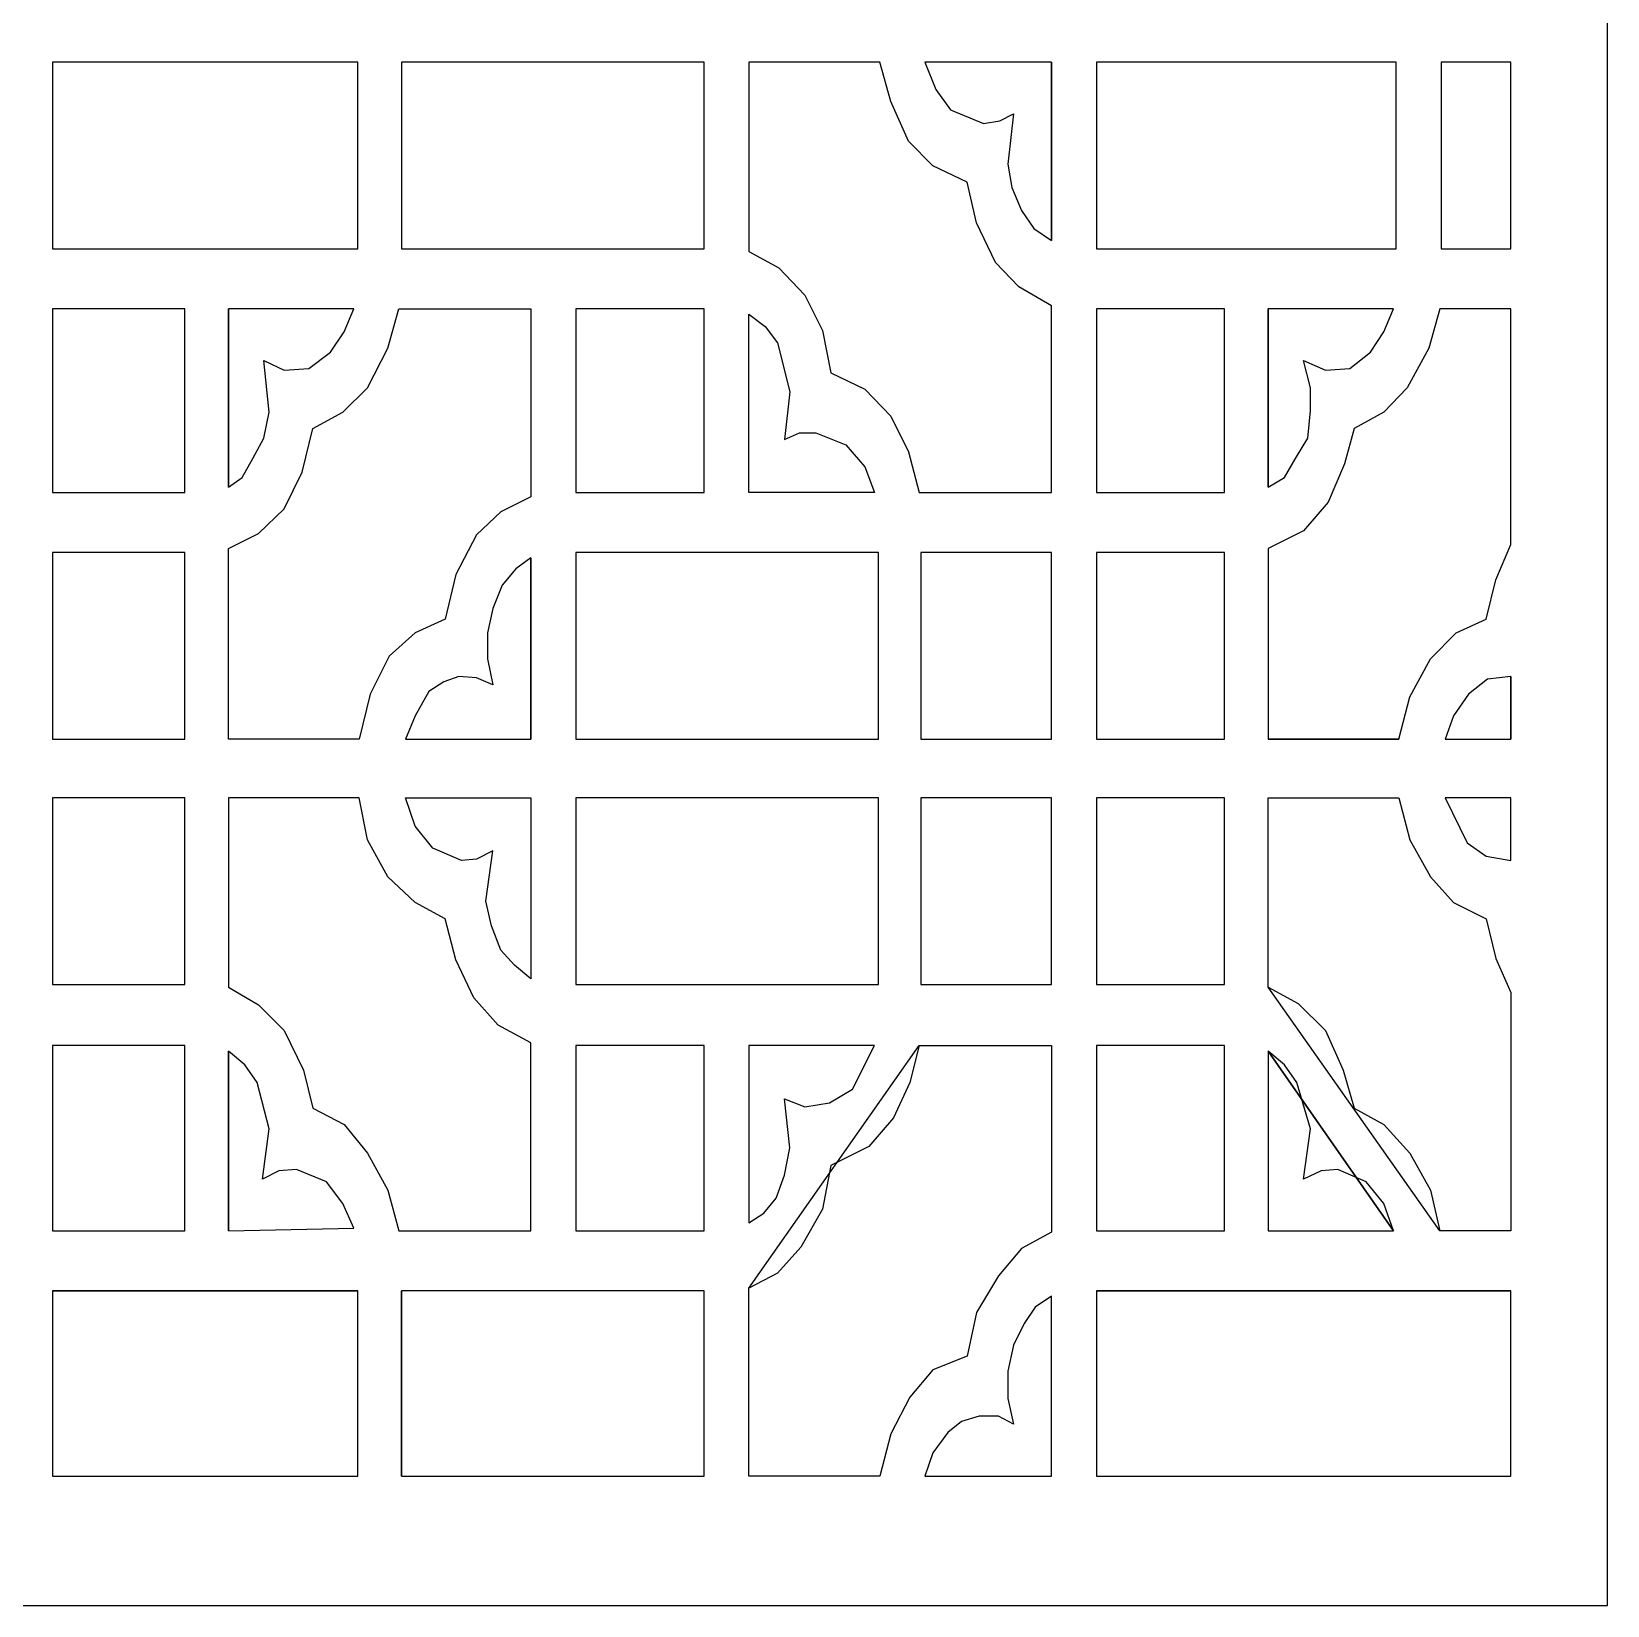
# Model space of a CAD drawing. Header units: centimetres. Extents: x 1.5 to 9.16, y 1.34 to 9.
# Drawn here: x 5.329 to 9.161, y 1.344 to 5.172 of the extents above; entities that cross this region are included whole.
import ezdxf

# ---------------------------------------------------------------- set-up
doc = ezdxf.new("R2010")
doc.units = ezdxf.units.CM
doc.header["$MEASUREMENT"] = 0
doc.layers.add('layer 1', color=7, linetype='Continuous')

msp = doc.modelspace()

# ---------------------------------------------------------------- linework, layer by layer
at = {"layer": 'layer 1', "color": 250}
for points, knots in [([(9.16051, 9.00077), (9.16051, 9.00077), (9.16051, 1.34404), (9.16051, 1.34404), (9.16051, 1.34404), (9.16051, 1.34404), (1.50046, 1.34404), (1.50046, 1.34404), (1.50046, 1.34404), (1.50046, 1.34404), (1.50046, 9.00077), (1.50046, 9.00077), (1.50046, 9.00077), (1.50046, 9.00077), (9.16051, 9.00077), (9.16051, 9.00077)], [0, 0, 0, 0, 0.2, 0.2, 0.2, 0.2, 0.4, 0.4, 0.4, 0.4, 0.6, 0.6, 0.6, 0.6, 1, 1, 1, 1]), ([(6.12234, 5.09786), (6.12234, 5.09786), (6.12234, 4.64395), (6.12234, 4.64395), (6.12234, 4.64395), (6.12234, 4.64395), (5.38019, 4.64395), (5.38019, 4.64395), (5.38019, 4.64395), (5.38019, 4.64395), (5.38019, 5.09786), (5.38019, 5.09786), (5.38019, 5.09786), (5.38019, 5.09786), (6.12234, 5.09786), (6.12234, 5.09786)], [0, 0, 0, 0, 0.2, 0.2, 0.2, 0.2, 0.4, 0.4, 0.4, 0.4, 0.6, 0.6, 0.6, 0.6, 1, 1, 1, 1]), ([(6.96388, 5.09786), (6.96388, 5.09786), (6.96388, 4.64395), (6.96388, 4.64395), (6.96388, 4.64395), (6.96388, 4.64395), (6.22836, 4.64395), (6.22836, 4.64395), (6.22836, 4.64395), (6.22836, 4.64395), (6.22836, 5.09786), (6.22836, 5.09786), (6.22836, 5.09786), (6.22836, 5.09786), (6.96388, 5.09786), (6.96388, 5.09786)], [0, 0, 0, 0, 0.2, 0.2, 0.2, 0.2, 0.4, 0.4, 0.4, 0.4, 0.6, 0.6, 0.6, 0.6, 1, 1, 1, 1]), ([(7.80875, 4.5048), (7.80875, 4.5048), (7.80875, 4.05089), (7.80875, 4.05089), (7.80875, 4.05089), (7.80875, 4.05089), (7.48736, 4.05089), (7.48736, 4.05089), (7.48736, 4.05089), (7.48736, 4.05089), (7.46086, 4.15029), (7.46086, 4.15029), (7.46086, 4.15029), (7.46086, 4.15029), (7.41779, 4.23643), (7.41779, 4.23643), (7.41779, 4.23643), (7.41779, 4.23643), (7.35484, 4.3027), (7.35484, 4.3027), (7.35484, 4.3027), (7.35484, 4.3027), (7.27201, 4.34245), (7.27201, 4.34245), (7.27201, 4.34245), (7.27201, 4.34245), (7.25213, 4.44516), (7.25213, 4.44516), (7.25213, 4.44516), (7.25213, 4.44516), (7.20906, 4.5313), (7.20906, 4.5313), (7.20906, 4.5313), (7.20906, 4.5313), (7.14611, 4.59757), (7.14611, 4.59757), (7.14611, 4.59757), (7.14611, 4.59757), (7.07322, 4.63733), (7.07322, 4.63733), (7.07322, 4.63733), (7.07322, 4.63733), (7.07322, 5.09786), (7.07322, 5.09786), (7.07322, 5.09786), (7.07322, 5.09786), (7.39128, 5.09786), (7.39128, 5.09786), (7.39128, 5.09786), (7.39128, 5.09786), (7.41779, 5.00177), (7.41779, 5.00177), (7.41779, 5.00177), (7.41779, 5.00177), (7.46086, 4.90569), (7.46086, 4.90569), (7.46086, 4.90569), (7.46086, 4.90569), (7.52049, 4.84606), (7.52049, 4.84606), (7.52049, 4.84606), (7.52049, 4.84606), (7.60332, 4.8063), (7.60332, 4.8063), (7.60332, 4.8063), (7.60332, 4.8063), (7.62652, 4.7069), (7.62652, 4.7069), (7.62652, 4.7069), (7.62652, 4.7069), (7.6729, 4.61082), (7.6729, 4.61082), (7.6729, 4.61082), (7.6729, 4.61082), (7.72922, 4.55118), (7.72922, 4.55118), (7.72922, 4.55118), (7.72922, 4.55118), (7.80875, 4.5048), (7.80875, 4.5048)], [0, 0, 0, 0, 0.047619, 0.047619, 0.047619, 0.047619, 0.0952381, 0.0952381, 0.0952381, 0.0952381, 0.1428571, 0.1428571, 0.1428571, 0.1428571, 0.1904762, 0.1904762, 0.1904762, 0.1904762, 0.2380952, 0.2380952, 0.2380952, 0.2380952, 0.2857143, 0.2857143, 0.2857143, 0.2857143, 0.3333333, 0.3333333, 0.3333333, 0.3333333, 0.3809524, 0.3809524, 0.3809524, 0.3809524, 0.4285714, 0.4285714, 0.4285714, 0.4285714, 0.4761905, 0.4761905, 0.4761905, 0.4761905, 0.5238095, 0.5238095, 0.5238095, 0.5238095, 0.5714286, 0.5714286, 0.5714286, 0.5714286, 0.6190476, 0.6190476, 0.6190476, 0.6190476, 0.6666667, 0.6666667, 0.6666667, 0.6666667, 0.7142857, 0.7142857, 0.7142857, 0.7142857, 0.7619048, 0.7619048, 0.7619048, 0.7619048, 0.8095238, 0.8095238, 0.8095238, 0.8095238, 0.8571429, 0.8571429, 0.8571429, 0.8571429, 0.9047619, 0.9047619, 0.9047619, 0.9047619, 1, 1, 1, 1]), ([(7.80875, 4.66383), (7.80875, 4.66383), (7.76567, 4.69365), (7.76567, 4.69365), (7.76567, 4.69365), (7.76567, 4.69365), (7.73585, 4.73672), (7.73585, 4.73672), (7.73585, 4.73672), (7.73585, 4.73672), (7.71266, 4.79304), (7.71266, 4.79304), (7.71266, 4.79304), (7.71266, 4.79304), (7.70272, 4.84937), (7.70272, 4.84937), (7.70272, 4.84937), (7.70272, 4.84937), (7.71597, 4.97196), (7.71597, 4.97196), (7.71597, 4.97196), (7.71597, 4.97196), (7.68284, 4.95539), (7.68284, 4.95539), (7.68284, 4.95539), (7.68284, 4.95539), (7.64308, 4.94876), (7.64308, 4.94876), (7.64308, 4.94876), (7.64308, 4.94876), (7.56357, 4.9819), (7.56357, 4.9819), (7.56357, 4.9819), (7.56357, 4.9819), (7.52712, 5.03159), (7.52712, 5.03159), (7.52712, 5.03159), (7.52712, 5.03159), (7.50062, 5.09786), (7.50062, 5.09786), (7.50062, 5.09786), (7.50062, 5.09786), (7.80875, 5.09786), (7.80875, 5.09786), (7.80875, 5.09786), (7.80875, 5.09786), (7.80875, 4.66383), (7.80875, 4.66383)], [0, 0, 0, 0, 0.0769231, 0.0769231, 0.0769231, 0.0769231, 0.1538462, 0.1538462, 0.1538462, 0.1538462, 0.2307692, 0.2307692, 0.2307692, 0.2307692, 0.3076923, 0.3076923, 0.3076923, 0.3076923, 0.3846154, 0.3846154, 0.3846154, 0.3846154, 0.4615385, 0.4615385, 0.4615385, 0.4615385, 0.5384615, 0.5384615, 0.5384615, 0.5384615, 0.6153846, 0.6153846, 0.6153846, 0.6153846, 0.6923077, 0.6923077, 0.6923077, 0.6923077, 0.7692308, 0.7692308, 0.7692308, 0.7692308, 0.8461538, 0.8461538, 0.8461538, 0.8461538, 1, 1, 1, 1]), ([(7.80875, 5.09786), (7.80875, 5.09786), (7.80875, 4.66383), (7.80875, 4.66383), (7.80875, 4.66383), (7.80875, 4.66383), (7.80875, 5.09786), (7.80875, 5.09786)], [0, 0, 0, 0, 0.3333333, 0.3333333, 0.3333333, 0.3333333, 1, 1, 1, 1]), ([(8.64699, 5.09786), (8.64699, 5.09786), (8.64699, 4.64395), (8.64699, 4.64395), (8.64699, 4.64395), (8.64699, 4.64395), (7.91807, 4.64395), (7.91807, 4.64395), (7.91807, 4.64395), (7.91807, 4.64395), (7.91807, 5.09786), (7.91807, 5.09786), (7.91807, 5.09786), (7.91807, 5.09786), (8.64699, 5.09786), (8.64699, 5.09786)], [0, 0, 0, 0, 0.2, 0.2, 0.2, 0.2, 0.4, 0.4, 0.4, 0.4, 0.6, 0.6, 0.6, 0.6, 1, 1, 1, 1]), ([(8.75632, 4.64395), (8.75632, 4.64395), (8.75632, 5.09786), (8.75632, 5.09786), (8.75632, 5.09786), (8.75632, 5.09786), (8.92528, 5.09786), (8.92528, 5.09786), (8.92528, 5.09786), (8.92528, 5.09786), (8.92528, 4.64395), (8.92528, 4.64395), (8.92528, 4.64395), (8.92528, 4.64395), (8.84246, 4.64395), (8.84246, 4.64395), (8.84246, 4.64395), (8.84246, 4.64395), (8.75632, 4.64395), (8.75632, 4.64395)], [0, 0, 0, 0, 0.1666667, 0.1666667, 0.1666667, 0.1666667, 0.3333333, 0.3333333, 0.3333333, 0.3333333, 0.5, 0.5, 0.5, 0.5, 0.6666667, 0.6666667, 0.6666667, 0.6666667, 1, 1, 1, 1]), ([(5.38019, 4.49817), (5.38019, 4.49817), (5.70156, 4.49817), (5.70156, 4.49817), (5.70156, 4.49817), (5.70156, 4.49817), (5.70156, 4.05089), (5.70156, 4.05089), (5.70156, 4.05089), (5.70156, 4.05089), (5.38019, 4.05089), (5.38019, 4.05089), (5.38019, 4.05089), (5.38019, 4.05089), (5.38019, 4.49817), (5.38019, 4.49817)], [0, 0, 0, 0, 0.2, 0.2, 0.2, 0.2, 0.4, 0.4, 0.4, 0.4, 0.6, 0.6, 0.6, 0.6, 1, 1, 1, 1]), ([(5.80758, 4.49817), (5.80758, 4.49817), (6.1124, 4.49817), (6.1124, 4.49817), (6.1124, 4.49817), (6.1124, 4.49817), (6.0892, 4.44185), (6.0892, 4.44185), (6.0892, 4.44185), (6.0892, 4.44185), (6.05607, 4.39215), (6.05607, 4.39215), (6.05607, 4.39215), (6.05607, 4.39215), (6.00306, 4.35239), (6.00306, 4.35239), (6.00306, 4.35239), (6.00306, 4.35239), (5.94342, 4.34908), (5.94342, 4.34908), (5.94342, 4.34908), (5.94342, 4.34908), (5.89373, 4.37227), (5.89373, 4.37227), (5.89373, 4.37227), (5.89373, 4.37227), (5.90698, 4.24637), (5.90698, 4.24637), (5.90698, 4.24637), (5.90698, 4.24637), (5.89373, 4.18342), (5.89373, 4.18342), (5.89373, 4.18342), (5.89373, 4.18342), (5.86722, 4.13372), (5.86722, 4.13372), (5.86722, 4.13372), (5.86722, 4.13372), (5.84072, 4.08734), (5.84072, 4.08734), (5.84072, 4.08734), (5.84072, 4.08734), (5.80758, 4.06415), (5.80758, 4.06415), (5.80758, 4.06415), (5.80758, 4.06415), (5.80758, 4.49817), (5.80758, 4.49817)], [0, 0, 0, 0, 0.0769231, 0.0769231, 0.0769231, 0.0769231, 0.1538462, 0.1538462, 0.1538462, 0.1538462, 0.2307692, 0.2307692, 0.2307692, 0.2307692, 0.3076923, 0.3076923, 0.3076923, 0.3076923, 0.3846154, 0.3846154, 0.3846154, 0.3846154, 0.4615385, 0.4615385, 0.4615385, 0.4615385, 0.5384615, 0.5384615, 0.5384615, 0.5384615, 0.6153846, 0.6153846, 0.6153846, 0.6153846, 0.6923077, 0.6923077, 0.6923077, 0.6923077, 0.7692308, 0.7692308, 0.7692308, 0.7692308, 0.8461538, 0.8461538, 0.8461538, 0.8461538, 1, 1, 1, 1]), ([(5.80758, 4.06415), (5.80758, 4.06415), (5.80758, 4.49817), (5.80758, 4.49817), (5.80758, 4.49817), (5.80758, 4.49817), (5.80758, 4.06415), (5.80758, 4.06415)], [0, 0, 0, 0, 0.3333333, 0.3333333, 0.3333333, 0.3333333, 1, 1, 1, 1]), ([(5.80758, 3.91506), (5.80758, 3.91506), (5.80758, 3.45121), (5.80758, 3.45121), (5.80758, 3.45121), (5.80758, 3.45121), (6.12565, 3.45121), (6.12565, 3.45121), (6.12565, 3.45121), (6.12565, 3.45121), (6.15215, 3.56055), (6.15215, 3.56055), (6.15215, 3.56055), (6.15215, 3.56055), (6.19854, 3.65331), (6.19854, 3.65331), (6.19854, 3.65331), (6.19854, 3.65331), (6.26149, 3.70964), (6.26149, 3.70964), (6.26149, 3.70964), (6.26149, 3.70964), (6.33438, 3.74277), (6.33438, 3.74277), (6.33438, 3.74277), (6.33438, 3.74277), (6.36088, 3.8521), (6.36088, 3.8521), (6.36088, 3.8521), (6.36088, 3.8521), (6.41058, 3.94819), (6.41058, 3.94819), (6.41058, 3.94819), (6.41058, 3.94819), (6.47022, 4.00451), (6.47022, 4.00451), (6.47022, 4.00451), (6.47022, 4.00451), (6.54311, 4.04096), (6.54311, 4.04096), (6.54311, 4.04096), (6.54311, 4.04096), (6.54311, 4.49817), (6.54311, 4.49817), (6.54311, 4.49817), (6.54311, 4.49817), (6.22173, 4.49817), (6.22173, 4.49817), (6.22173, 4.49817), (6.22173, 4.49817), (6.19523, 4.40209), (6.19523, 4.40209), (6.19523, 4.40209), (6.19523, 4.40209), (6.14553, 4.30601), (6.14553, 4.30601), (6.14553, 4.30601), (6.14553, 4.30601), (6.08589, 4.24637), (6.08589, 4.24637), (6.08589, 4.24637), (6.08589, 4.24637), (6.013, 4.20661), (6.013, 4.20661), (6.013, 4.20661), (6.013, 4.20661), (5.9865, 4.10059), (5.9865, 4.10059), (5.9865, 4.10059), (5.9865, 4.10059), (5.94342, 4.01114), (5.94342, 4.01114), (5.94342, 4.01114), (5.94342, 4.01114), (5.88047, 3.9515), (5.88047, 3.9515), (5.88047, 3.9515), (5.88047, 3.9515), (5.80758, 3.91506), (5.80758, 3.91506)], [0, 0, 0, 0, 0.047619, 0.047619, 0.047619, 0.047619, 0.0952381, 0.0952381, 0.0952381, 0.0952381, 0.1428571, 0.1428571, 0.1428571, 0.1428571, 0.1904762, 0.1904762, 0.1904762, 0.1904762, 0.2380952, 0.2380952, 0.2380952, 0.2380952, 0.2857143, 0.2857143, 0.2857143, 0.2857143, 0.3333333, 0.3333333, 0.3333333, 0.3333333, 0.3809524, 0.3809524, 0.3809524, 0.3809524, 0.4285714, 0.4285714, 0.4285714, 0.4285714, 0.4761905, 0.4761905, 0.4761905, 0.4761905, 0.5238095, 0.5238095, 0.5238095, 0.5238095, 0.5714286, 0.5714286, 0.5714286, 0.5714286, 0.6190476, 0.6190476, 0.6190476, 0.6190476, 0.6666667, 0.6666667, 0.6666667, 0.6666667, 0.7142857, 0.7142857, 0.7142857, 0.7142857, 0.7619048, 0.7619048, 0.7619048, 0.7619048, 0.8095238, 0.8095238, 0.8095238, 0.8095238, 0.8571429, 0.8571429, 0.8571429, 0.8571429, 0.9047619, 0.9047619, 0.9047619, 0.9047619, 1, 1, 1, 1]), ([(6.65244, 4.05089), (6.65244, 4.05089), (6.65244, 4.49817), (6.65244, 4.49817), (6.65244, 4.49817), (6.65244, 4.49817), (6.96388, 4.49817), (6.96388, 4.49817), (6.96388, 4.49817), (6.96388, 4.49817), (6.96388, 4.05089), (6.96388, 4.05089), (6.96388, 4.05089), (6.96388, 4.05089), (6.65244, 4.05089), (6.65244, 4.05089)], [0, 0, 0, 0, 0.2, 0.2, 0.2, 0.2, 0.4, 0.4, 0.4, 0.4, 0.6, 0.6, 0.6, 0.6, 1, 1, 1, 1]), ([(7.07322, 4.48492), (7.07322, 4.48492), (7.07322, 4.05089), (7.07322, 4.05089), (7.07322, 4.05089), (7.07322, 4.05089), (7.37803, 4.05089), (7.37803, 4.05089), (7.37803, 4.05089), (7.37803, 4.05089), (7.35484, 4.11385), (7.35484, 4.11385), (7.35484, 4.11385), (7.35484, 4.11385), (7.30845, 4.16686), (7.30845, 4.16686), (7.30845, 4.16686), (7.30845, 4.16686), (7.23556, 4.19667), (7.23556, 4.19667), (7.23556, 4.19667), (7.23556, 4.19667), (7.1958, 4.19667), (7.1958, 4.19667), (7.1958, 4.19667), (7.1958, 4.19667), (7.15936, 4.18011), (7.15936, 4.18011), (7.15936, 4.18011), (7.15936, 4.18011), (7.17261, 4.29607), (7.17261, 4.29607), (7.17261, 4.29607), (7.17261, 4.29607), (7.14279, 4.41534), (7.14279, 4.41534), (7.14279, 4.41534), (7.14279, 4.41534), (7.11297, 4.4551), (7.11297, 4.4551), (7.11297, 4.4551), (7.11297, 4.4551), (7.07322, 4.48492), (7.07322, 4.48492)], [0, 0, 0, 0, 0.0833333, 0.0833333, 0.0833333, 0.0833333, 0.1666667, 0.1666667, 0.1666667, 0.1666667, 0.25, 0.25, 0.25, 0.25, 0.3333333, 0.3333333, 0.3333333, 0.3333333, 0.4166667, 0.4166667, 0.4166667, 0.4166667, 0.5, 0.5, 0.5, 0.5, 0.5833333, 0.5833333, 0.5833333, 0.5833333, 0.6666667, 0.6666667, 0.6666667, 0.6666667, 0.75, 0.75, 0.75, 0.75, 0.8333333, 0.8333333, 0.8333333, 0.8333333, 1, 1, 1, 1]), ([(7.91807, 4.49817), (7.91807, 4.49817), (8.22953, 4.49817), (8.22953, 4.49817), (8.22953, 4.49817), (8.22953, 4.49817), (8.22953, 4.05089), (8.22953, 4.05089), (8.22953, 4.05089), (8.22953, 4.05089), (7.91807, 4.05089), (7.91807, 4.05089), (7.91807, 4.05089), (7.91807, 4.05089), (7.91807, 4.49817), (7.91807, 4.49817)], [0, 0, 0, 0, 0.2, 0.2, 0.2, 0.2, 0.4, 0.4, 0.4, 0.4, 0.6, 0.6, 0.6, 0.6, 1, 1, 1, 1]), ([(8.33553, 4.49817), (8.33553, 4.49817), (8.64036, 4.49817), (8.64036, 4.49817), (8.64036, 4.49817), (8.64036, 4.49817), (8.61715, 4.44185), (8.61715, 4.44185), (8.61715, 4.44185), (8.61715, 4.44185), (8.58402, 4.39215), (8.58402, 4.39215), (8.58402, 4.39215), (8.58402, 4.39215), (8.53432, 4.35239), (8.53432, 4.35239), (8.53432, 4.35239), (8.53432, 4.35239), (8.47469, 4.34908), (8.47469, 4.34908), (8.47469, 4.34908), (8.47469, 4.34908), (8.42168, 4.37227), (8.42168, 4.37227), (8.42168, 4.37227), (8.42168, 4.37227), (8.43824, 4.30601), (8.43824, 4.30601), (8.43824, 4.30601), (8.43824, 4.30601), (8.43824, 4.24969), (8.43824, 4.24969), (8.43824, 4.24969), (8.43824, 4.24969), (8.43162, 4.18342), (8.43162, 4.18342), (8.43162, 4.18342), (8.43162, 4.18342), (8.4018, 4.13372), (8.4018, 4.13372), (8.4018, 4.13372), (8.4018, 4.13372), (8.37529, 4.08734), (8.37529, 4.08734), (8.37529, 4.08734), (8.37529, 4.08734), (8.33553, 4.06415), (8.33553, 4.06415), (8.33553, 4.06415), (8.33553, 4.06415), (8.33553, 4.49817), (8.33553, 4.49817)], [0, 0, 0, 0, 0.0714286, 0.0714286, 0.0714286, 0.0714286, 0.1428571, 0.1428571, 0.1428571, 0.1428571, 0.2142857, 0.2142857, 0.2142857, 0.2142857, 0.2857143, 0.2857143, 0.2857143, 0.2857143, 0.3571429, 0.3571429, 0.3571429, 0.3571429, 0.4285714, 0.4285714, 0.4285714, 0.4285714, 0.5, 0.5, 0.5, 0.5, 0.5714286, 0.5714286, 0.5714286, 0.5714286, 0.6428571, 0.6428571, 0.6428571, 0.6428571, 0.7142857, 0.7142857, 0.7142857, 0.7142857, 0.7857143, 0.7857143, 0.7857143, 0.7857143, 0.8571429, 0.8571429, 0.8571429, 0.8571429, 1, 1, 1, 1]), ([(8.33553, 4.06415), (8.33553, 4.06415), (8.33553, 4.49817), (8.33553, 4.49817), (8.33553, 4.49817), (8.33553, 4.49817), (8.33553, 4.06415), (8.33553, 4.06415)], [0, 0, 0, 0, 0.3333333, 0.3333333, 0.3333333, 0.3333333, 1, 1, 1, 1]), ([(8.33553, 3.45121), (8.33553, 3.45121), (8.33553, 3.91506), (8.33553, 3.91506), (8.33553, 3.91506), (8.33553, 3.91506), (8.42168, 3.95813), (8.42168, 3.95813), (8.42168, 3.95813), (8.42168, 3.95813), (8.48131, 4.0277), (8.48131, 4.0277), (8.48131, 4.0277), (8.48131, 4.0277), (8.52107, 4.12047), (8.52107, 4.12047), (8.52107, 4.12047), (8.52107, 4.12047), (8.54426, 4.20661), (8.54426, 4.20661), (8.54426, 4.20661), (8.54426, 4.20661), (8.61715, 4.24637), (8.61715, 4.24637), (8.61715, 4.24637), (8.61715, 4.24637), (8.67349, 4.30601), (8.67349, 4.30601), (8.67349, 4.30601), (8.67349, 4.30601), (8.7265, 4.40209), (8.7265, 4.40209), (8.7265, 4.40209), (8.7265, 4.40209), (8.75299, 4.49817), (8.75299, 4.49817), (8.75299, 4.49817), (8.75299, 4.49817), (8.92528, 4.49817), (8.92528, 4.49817), (8.92528, 4.49817), (8.92528, 4.49817), (8.92528, 3.92499), (8.92528, 3.92499), (8.92528, 3.92499), (8.92528, 3.92499), (8.88885, 3.83885), (8.88885, 3.83885), (8.88885, 3.83885), (8.88885, 3.83885), (8.86564, 3.74277), (8.86564, 3.74277), (8.86564, 3.74277), (8.86564, 3.74277), (8.79275, 3.70964), (8.79275, 3.70964), (8.79275, 3.70964), (8.79275, 3.70964), (8.72981, 3.64669), (8.72981, 3.64669), (8.72981, 3.64669), (8.72981, 3.64669), (8.68012, 3.55392), (8.68012, 3.55392), (8.68012, 3.55392), (8.68012, 3.55392), (8.65361, 3.45121), (8.65361, 3.45121), (8.65361, 3.45121), (8.65361, 3.45121), (8.33553, 3.45121), (8.33553, 3.45121)], [0, 0, 0, 0, 0.0526316, 0.0526316, 0.0526316, 0.0526316, 0.1052632, 0.1052632, 0.1052632, 0.1052632, 0.1578947, 0.1578947, 0.1578947, 0.1578947, 0.2105263, 0.2105263, 0.2105263, 0.2105263, 0.2631579, 0.2631579, 0.2631579, 0.2631579, 0.3157895, 0.3157895, 0.3157895, 0.3157895, 0.3684211, 0.3684211, 0.3684211, 0.3684211, 0.4210526, 0.4210526, 0.4210526, 0.4210526, 0.4736842, 0.4736842, 0.4736842, 0.4736842, 0.5263158, 0.5263158, 0.5263158, 0.5263158, 0.5789474, 0.5789474, 0.5789474, 0.5789474, 0.6315789, 0.6315789, 0.6315789, 0.6315789, 0.6842105, 0.6842105, 0.6842105, 0.6842105, 0.7368421, 0.7368421, 0.7368421, 0.7368421, 0.7894737, 0.7894737, 0.7894737, 0.7894737, 0.8421053, 0.8421053, 0.8421053, 0.8421053, 0.8947368, 0.8947368, 0.8947368, 0.8947368, 1, 1, 1, 1]), ([(5.70156, 3.45121), (5.70156, 3.45121), (5.38019, 3.45121), (5.38019, 3.45121), (5.38019, 3.45121), (5.38019, 3.45121), (5.38019, 3.90512), (5.38019, 3.90512), (5.38019, 3.90512), (5.38019, 3.90512), (5.70156, 3.90512), (5.70156, 3.90512), (5.70156, 3.90512), (5.70156, 3.90512), (5.70156, 3.45121), (5.70156, 3.45121)], [0, 0, 0, 0, 0.2, 0.2, 0.2, 0.2, 0.4, 0.4, 0.4, 0.4, 0.6, 0.6, 0.6, 0.6, 1, 1, 1, 1]), ([(6.54311, 3.45121), (6.54311, 3.45121), (6.2383, 3.45121), (6.2383, 3.45121), (6.2383, 3.45121), (6.2383, 3.45121), (6.26149, 3.50754), (6.26149, 3.50754), (6.26149, 3.50754), (6.26149, 3.50754), (6.29462, 3.56717), (6.29462, 3.56717), (6.29462, 3.56717), (6.29462, 3.56717), (6.33107, 3.59036), (6.33107, 3.59036), (6.33107, 3.59036), (6.33107, 3.59036), (6.36751, 3.60362), (6.36751, 3.60362), (6.36751, 3.60362), (6.36751, 3.60362), (6.41058, 3.6003), (6.41058, 3.6003), (6.41058, 3.6003), (6.41058, 3.6003), (6.45034, 3.58374), (6.45034, 3.58374), (6.45034, 3.58374), (6.45034, 3.58374), (6.43709, 3.64669), (6.43709, 3.64669), (6.43709, 3.64669), (6.43709, 3.64669), (6.43709, 3.70964), (6.43709, 3.70964), (6.43709, 3.70964), (6.43709, 3.70964), (6.45034, 3.76928), (6.45034, 3.76928), (6.45034, 3.76928), (6.45034, 3.76928), (6.47353, 3.8256), (6.47353, 3.8256), (6.47353, 3.8256), (6.47353, 3.8256), (6.50666, 3.86536), (6.50666, 3.86536), (6.50666, 3.86536), (6.50666, 3.86536), (6.54311, 3.89186), (6.54311, 3.89186), (6.54311, 3.89186), (6.54311, 3.89186), (6.54311, 3.45121), (6.54311, 3.45121)], [0, 0, 0, 0, 0.0666667, 0.0666667, 0.0666667, 0.0666667, 0.1333333, 0.1333333, 0.1333333, 0.1333333, 0.2, 0.2, 0.2, 0.2, 0.2666667, 0.2666667, 0.2666667, 0.2666667, 0.3333333, 0.3333333, 0.3333333, 0.3333333, 0.4, 0.4, 0.4, 0.4, 0.4666667, 0.4666667, 0.4666667, 0.4666667, 0.5333333, 0.5333333, 0.5333333, 0.5333333, 0.6, 0.6, 0.6, 0.6, 0.6666667, 0.6666667, 0.6666667, 0.6666667, 0.7333333, 0.7333333, 0.7333333, 0.7333333, 0.8, 0.8, 0.8, 0.8, 0.8666667, 0.8666667, 0.8666667, 0.8666667, 1, 1, 1, 1]), ([(6.54311, 3.89186), (6.54311, 3.89186), (6.54311, 3.45121), (6.54311, 3.45121), (6.54311, 3.45121), (6.54311, 3.45121), (6.54311, 3.89186), (6.54311, 3.89186)], [0, 0, 0, 0, 0.3333333, 0.3333333, 0.3333333, 0.3333333, 1, 1, 1, 1]), ([(7.38797, 3.45121), (7.38797, 3.45121), (6.65244, 3.45121), (6.65244, 3.45121), (6.65244, 3.45121), (6.65244, 3.45121), (6.65244, 3.90512), (6.65244, 3.90512), (6.65244, 3.90512), (6.65244, 3.90512), (7.38797, 3.90512), (7.38797, 3.90512), (7.38797, 3.90512), (7.38797, 3.90512), (7.38797, 3.45121), (7.38797, 3.45121)], [0, 0, 0, 0, 0.2, 0.2, 0.2, 0.2, 0.4, 0.4, 0.4, 0.4, 0.6, 0.6, 0.6, 0.6, 1, 1, 1, 1]), ([(7.80875, 3.45121), (7.80875, 3.45121), (7.49068, 3.45121), (7.49068, 3.45121), (7.49068, 3.45121), (7.49068, 3.45121), (7.49068, 3.90512), (7.49068, 3.90512), (7.49068, 3.90512), (7.49068, 3.90512), (7.80875, 3.90512), (7.80875, 3.90512), (7.80875, 3.90512), (7.80875, 3.90512), (7.80875, 3.45121), (7.80875, 3.45121)], [0, 0, 0, 0, 0.2, 0.2, 0.2, 0.2, 0.4, 0.4, 0.4, 0.4, 0.6, 0.6, 0.6, 0.6, 1, 1, 1, 1]), ([(7.91807, 3.90512), (7.91807, 3.90512), (8.22953, 3.90512), (8.22953, 3.90512), (8.22953, 3.90512), (8.22953, 3.90512), (8.22953, 3.45121), (8.22953, 3.45121), (8.22953, 3.45121), (8.22953, 3.45121), (7.91807, 3.45121), (7.91807, 3.45121), (7.91807, 3.45121), (7.91807, 3.45121), (7.91807, 3.90512), (7.91807, 3.90512)], [0, 0, 0, 0, 0.2, 0.2, 0.2, 0.2, 0.4, 0.4, 0.4, 0.4, 0.6, 0.6, 0.6, 0.6, 1, 1, 1, 1]), ([(8.92528, 3.45121), (8.92528, 3.45121), (8.76625, 3.45121), (8.76625, 3.45121), (8.76625, 3.45121), (8.76625, 3.45121), (8.78613, 3.50754), (8.78613, 3.50754), (8.78613, 3.50754), (8.78613, 3.50754), (8.82258, 3.56055), (8.82258, 3.56055), (8.82258, 3.56055), (8.82258, 3.56055), (8.86897, 3.59699), (8.86897, 3.59699), (8.86897, 3.59699), (8.86897, 3.59699), (8.92528, 3.60362), (8.92528, 3.60362), (8.92528, 3.60362), (8.92528, 3.60362), (8.92528, 3.45121), (8.92528, 3.45121)], [0, 0, 0, 0, 0.1428571, 0.1428571, 0.1428571, 0.1428571, 0.2857143, 0.2857143, 0.2857143, 0.2857143, 0.4285714, 0.4285714, 0.4285714, 0.4285714, 0.5714286, 0.5714286, 0.5714286, 0.5714286, 0.7142857, 0.7142857, 0.7142857, 0.7142857, 1, 1, 1, 1]), ([(8.92528, 3.60362), (8.92528, 3.60362), (8.92528, 3.45121), (8.92528, 3.45121), (8.92528, 3.45121), (8.92528, 3.45121), (8.92528, 3.60362), (8.92528, 3.60362)], [0, 0, 0, 0, 0.3333333, 0.3333333, 0.3333333, 0.3333333, 1, 1, 1, 1]), ([(8.65361, 3.45121), (8.65361, 3.45121), (8.33553, 3.45121), (8.33553, 3.45121), (8.33553, 3.45121), (8.33553, 3.45121), (8.65361, 3.45121), (8.65361, 3.45121)], [0, 0, 0, 0, 0.3333333, 0.3333333, 0.3333333, 0.3333333, 1, 1, 1, 1]), ([(5.38019, 3.30875), (5.38019, 3.30875), (5.70156, 3.30875), (5.70156, 3.30875), (5.70156, 3.30875), (5.70156, 3.30875), (5.70156, 2.85484), (5.70156, 2.85484), (5.70156, 2.85484), (5.70156, 2.85484), (5.38019, 2.85484), (5.38019, 2.85484), (5.38019, 2.85484), (5.38019, 2.85484), (5.38019, 3.30875), (5.38019, 3.30875)], [0, 0, 0, 0, 0.2, 0.2, 0.2, 0.2, 0.4, 0.4, 0.4, 0.4, 0.6, 0.6, 0.6, 0.6, 1, 1, 1, 1]), ([(6.54311, 2.71238), (6.54311, 2.71238), (6.54311, 2.48708), (6.54311, 2.48708), (6.54311, 2.48708), (6.54311, 2.48708), (6.54311, 2.25516), (6.54311, 2.25516), (6.54311, 2.25516), (6.54311, 2.25516), (6.22173, 2.25516), (6.22173, 2.25516), (6.22173, 2.25516), (6.22173, 2.25516), (6.19523, 2.35455), (6.19523, 2.35455), (6.19523, 2.35455), (6.19523, 2.35455), (6.14553, 2.44401), (6.14553, 2.44401), (6.14553, 2.44401), (6.14553, 2.44401), (6.0892, 2.51358), (6.0892, 2.51358), (6.0892, 2.51358), (6.0892, 2.51358), (6.013, 2.55334), (6.013, 2.55334), (6.013, 2.55334), (6.013, 2.55334), (5.98981, 2.64611), (5.98981, 2.64611), (5.98981, 2.64611), (5.98981, 2.64611), (5.94342, 2.74219), (5.94342, 2.74219), (5.94342, 2.74219), (5.94342, 2.74219), (5.88047, 2.80514), (5.88047, 2.80514), (5.88047, 2.80514), (5.88047, 2.80514), (5.80758, 2.84821), (5.80758, 2.84821), (5.80758, 2.84821), (5.80758, 2.84821), (5.80758, 3.30875), (5.80758, 3.30875), (5.80758, 3.30875), (5.80758, 3.30875), (6.12565, 3.30875), (6.12565, 3.30875), (6.12565, 3.30875), (6.12565, 3.30875), (6.14553, 3.20604), (6.14553, 3.20604), (6.14553, 3.20604), (6.14553, 3.20604), (6.19523, 3.11658), (6.19523, 3.11658), (6.19523, 3.11658), (6.19523, 3.11658), (6.26149, 3.05363), (6.26149, 3.05363), (6.26149, 3.05363), (6.26149, 3.05363), (6.33438, 3.01387), (6.33438, 3.01387), (6.33438, 3.01387), (6.33438, 3.01387), (6.36088, 2.91448), (6.36088, 2.91448), (6.36088, 2.91448), (6.36088, 2.91448), (6.40396, 2.82171), (6.40396, 2.82171), (6.40396, 2.82171), (6.40396, 2.82171), (6.46359, 2.75545), (6.46359, 2.75545), (6.46359, 2.75545), (6.46359, 2.75545), (6.54311, 2.71238), (6.54311, 2.71238)], [0, 0, 0, 0, 0.0454545, 0.0454545, 0.0454545, 0.0454545, 0.0909091, 0.0909091, 0.0909091, 0.0909091, 0.1363636, 0.1363636, 0.1363636, 0.1363636, 0.1818182, 0.1818182, 0.1818182, 0.1818182, 0.2272727, 0.2272727, 0.2272727, 0.2272727, 0.2727273, 0.2727273, 0.2727273, 0.2727273, 0.3181818, 0.3181818, 0.3181818, 0.3181818, 0.3636364, 0.3636364, 0.3636364, 0.3636364, 0.4090909, 0.4090909, 0.4090909, 0.4090909, 0.4545455, 0.4545455, 0.4545455, 0.4545455, 0.5, 0.5, 0.5, 0.5, 0.5454545, 0.5454545, 0.5454545, 0.5454545, 0.5909091, 0.5909091, 0.5909091, 0.5909091, 0.6363636, 0.6363636, 0.6363636, 0.6363636, 0.6818182, 0.6818182, 0.6818182, 0.6818182, 0.7272727, 0.7272727, 0.7272727, 0.7272727, 0.7727273, 0.7727273, 0.7727273, 0.7727273, 0.8181818, 0.8181818, 0.8181818, 0.8181818, 0.8636364, 0.8636364, 0.8636364, 0.8636364, 0.9090909, 0.9090909, 0.9090909, 0.9090909, 1, 1, 1, 1]), ([(6.54311, 2.86809), (6.54311, 2.86809), (6.54311, 3.30875), (6.54311, 3.30875), (6.54311, 3.30875), (6.54311, 3.30875), (6.2383, 3.30875), (6.2383, 3.30875), (6.2383, 3.30875), (6.2383, 3.30875), (6.26149, 3.23917), (6.26149, 3.23917), (6.26149, 3.23917), (6.26149, 3.23917), (6.30456, 3.18616), (6.30456, 3.18616), (6.30456, 3.18616), (6.30456, 3.18616), (6.37414, 3.15634), (6.37414, 3.15634), (6.37414, 3.15634), (6.37414, 3.15634), (6.41058, 3.15965), (6.41058, 3.15965), (6.41058, 3.15965), (6.41058, 3.15965), (6.45034, 3.17953), (6.45034, 3.17953), (6.45034, 3.17953), (6.45034, 3.17953), (6.43377, 3.05694), (6.43377, 3.05694), (6.43377, 3.05694), (6.43377, 3.05694), (6.44703, 2.99731), (6.44703, 2.99731), (6.44703, 2.99731), (6.44703, 2.99731), (6.47022, 2.93767), (6.47022, 2.93767), (6.47022, 2.93767), (6.47022, 2.93767), (6.50335, 2.90123), (6.50335, 2.90123), (6.50335, 2.90123), (6.50335, 2.90123), (6.54311, 2.86809), (6.54311, 2.86809)], [0, 0, 0, 0, 0.0769231, 0.0769231, 0.0769231, 0.0769231, 0.1538462, 0.1538462, 0.1538462, 0.1538462, 0.2307692, 0.2307692, 0.2307692, 0.2307692, 0.3076923, 0.3076923, 0.3076923, 0.3076923, 0.3846154, 0.3846154, 0.3846154, 0.3846154, 0.4615385, 0.4615385, 0.4615385, 0.4615385, 0.5384615, 0.5384615, 0.5384615, 0.5384615, 0.6153846, 0.6153846, 0.6153846, 0.6153846, 0.6923077, 0.6923077, 0.6923077, 0.6923077, 0.7692308, 0.7692308, 0.7692308, 0.7692308, 0.8461538, 0.8461538, 0.8461538, 0.8461538, 1, 1, 1, 1]), ([(7.38797, 2.85484), (7.38797, 2.85484), (6.65244, 2.85484), (6.65244, 2.85484), (6.65244, 2.85484), (6.65244, 2.85484), (6.65244, 3.30875), (6.65244, 3.30875), (6.65244, 3.30875), (6.65244, 3.30875), (7.38797, 3.30875), (7.38797, 3.30875), (7.38797, 3.30875), (7.38797, 3.30875), (7.38797, 2.85484), (7.38797, 2.85484)], [0, 0, 0, 0, 0.2, 0.2, 0.2, 0.2, 0.4, 0.4, 0.4, 0.4, 0.6, 0.6, 0.6, 0.6, 1, 1, 1, 1]), ([(7.80875, 2.85484), (7.80875, 2.85484), (7.49068, 2.85484), (7.49068, 2.85484), (7.49068, 2.85484), (7.49068, 2.85484), (7.49068, 3.30875), (7.49068, 3.30875), (7.49068, 3.30875), (7.49068, 3.30875), (7.80875, 3.30875), (7.80875, 3.30875), (7.80875, 3.30875), (7.80875, 3.30875), (7.80875, 2.85484), (7.80875, 2.85484)], [0, 0, 0, 0, 0.2, 0.2, 0.2, 0.2, 0.4, 0.4, 0.4, 0.4, 0.6, 0.6, 0.6, 0.6, 1, 1, 1, 1]), ([(7.91807, 3.30875), (7.91807, 3.30875), (8.22953, 3.30875), (8.22953, 3.30875), (8.22953, 3.30875), (8.22953, 3.30875), (8.22953, 2.85484), (8.22953, 2.85484), (8.22953, 2.85484), (8.22953, 2.85484), (7.91807, 2.85484), (7.91807, 2.85484), (7.91807, 2.85484), (7.91807, 2.85484), (7.91807, 3.30875), (7.91807, 3.30875)], [0, 0, 0, 0, 0.2, 0.2, 0.2, 0.2, 0.4, 0.4, 0.4, 0.4, 0.6, 0.6, 0.6, 0.6, 1, 1, 1, 1]), ([(8.75299, 2.25516), (8.75299, 2.25516), (8.92528, 2.25516), (8.92528, 2.25516), (8.92528, 2.25516), (8.92528, 2.25516), (8.92528, 2.83496), (8.92528, 2.83496), (8.92528, 2.83496), (8.92528, 2.83496), (8.88885, 2.91779), (8.88885, 2.91779), (8.88885, 2.91779), (8.88885, 2.91779), (8.86564, 3.01387), (8.86564, 3.01387), (8.86564, 3.01387), (8.86564, 3.01387), (8.78613, 3.05363), (8.78613, 3.05363), (8.78613, 3.05363), (8.78613, 3.05363), (8.72981, 3.11658), (8.72981, 3.11658), (8.72981, 3.11658), (8.72981, 3.11658), (8.68012, 3.20604), (8.68012, 3.20604), (8.68012, 3.20604), (8.68012, 3.20604), (8.65361, 3.30875), (8.65361, 3.30875), (8.65361, 3.30875), (8.65361, 3.30875), (8.33553, 3.30875), (8.33553, 3.30875), (8.33553, 3.30875), (8.33553, 3.30875), (8.33553, 2.84821), (8.33553, 2.84821), (8.33553, 2.84821), (8.33553, 2.84821), (8.75299, 2.25516), (8.75299, 2.25516), (8.75299, 2.25516), (8.75299, 2.25516), (8.72981, 2.35455), (8.72981, 2.35455), (8.72981, 2.35455), (8.72981, 2.35455), (8.68012, 2.44401), (8.68012, 2.44401), (8.68012, 2.44401), (8.68012, 2.44401), (8.61715, 2.51358), (8.61715, 2.51358), (8.61715, 2.51358), (8.61715, 2.51358), (8.54426, 2.55334), (8.54426, 2.55334), (8.54426, 2.55334), (8.54426, 2.55334), (8.51776, 2.64611), (8.51776, 2.64611), (8.51776, 2.64611), (8.51776, 2.64611), (8.47469, 2.74219), (8.47469, 2.74219), (8.47469, 2.74219), (8.47469, 2.74219), (8.40842, 2.80846), (8.40842, 2.80846), (8.40842, 2.80846), (8.40842, 2.80846), (8.33553, 2.84821), (8.33553, 2.84821), (8.33553, 2.84821), (8.33553, 2.84821), (8.75299, 2.25516), (8.75299, 2.25516)], [0, 0, 0, 0, 0.047619, 0.047619, 0.047619, 0.047619, 0.0952381, 0.0952381, 0.0952381, 0.0952381, 0.1428571, 0.1428571, 0.1428571, 0.1428571, 0.1904762, 0.1904762, 0.1904762, 0.1904762, 0.2380952, 0.2380952, 0.2380952, 0.2380952, 0.2857143, 0.2857143, 0.2857143, 0.2857143, 0.3333333, 0.3333333, 0.3333333, 0.3333333, 0.3809524, 0.3809524, 0.3809524, 0.3809524, 0.4285714, 0.4285714, 0.4285714, 0.4285714, 0.4761905, 0.4761905, 0.4761905, 0.4761905, 0.5238095, 0.5238095, 0.5238095, 0.5238095, 0.5714286, 0.5714286, 0.5714286, 0.5714286, 0.6190476, 0.6190476, 0.6190476, 0.6190476, 0.6666667, 0.6666667, 0.6666667, 0.6666667, 0.7142857, 0.7142857, 0.7142857, 0.7142857, 0.7619048, 0.7619048, 0.7619048, 0.7619048, 0.8095238, 0.8095238, 0.8095238, 0.8095238, 0.8571429, 0.8571429, 0.8571429, 0.8571429, 0.9047619, 0.9047619, 0.9047619, 0.9047619, 1, 1, 1, 1]), ([(8.76625, 3.30875), (8.76625, 3.30875), (8.92528, 3.30875), (8.92528, 3.30875), (8.92528, 3.30875), (8.92528, 3.30875), (8.92528, 3.15634), (8.92528, 3.15634), (8.92528, 3.15634), (8.92528, 3.15634), (8.86564, 3.16628), (8.86564, 3.16628), (8.86564, 3.16628), (8.86564, 3.16628), (8.81926, 3.19941), (8.81926, 3.19941), (8.81926, 3.19941), (8.81926, 3.19941), (8.76625, 3.30875), (8.76625, 3.30875)], [0, 0, 0, 0, 0.1666667, 0.1666667, 0.1666667, 0.1666667, 0.3333333, 0.3333333, 0.3333333, 0.3333333, 0.5, 0.5, 0.5, 0.5, 0.6666667, 0.6666667, 0.6666667, 0.6666667, 1, 1, 1, 1]), ([(5.70156, 2.70575), (5.70156, 2.70575), (5.70156, 2.25516), (5.70156, 2.25516), (5.70156, 2.25516), (5.70156, 2.25516), (5.38019, 2.25516), (5.38019, 2.25516), (5.38019, 2.25516), (5.38019, 2.25516), (5.38019, 2.70575), (5.38019, 2.70575), (5.38019, 2.70575), (5.38019, 2.70575), (5.70156, 2.70575), (5.70156, 2.70575)], [0, 0, 0, 0, 0.2, 0.2, 0.2, 0.2, 0.4, 0.4, 0.4, 0.4, 0.6, 0.6, 0.6, 0.6, 1, 1, 1, 1]), ([(5.80758, 2.6925), (5.80758, 2.6925), (5.84734, 2.65936), (5.84734, 2.65936), (5.84734, 2.65936), (5.84734, 2.65936), (5.87716, 2.61629), (5.87716, 2.61629), (5.87716, 2.61629), (5.87716, 2.61629), (5.90698, 2.50365), (5.90698, 2.50365), (5.90698, 2.50365), (5.90698, 2.50365), (5.89041, 2.38106), (5.89041, 2.38106), (5.89041, 2.38106), (5.89041, 2.38106), (5.93017, 2.40094), (5.93017, 2.40094), (5.93017, 2.40094), (5.93017, 2.40094), (5.97324, 2.40425), (5.97324, 2.40425), (5.97324, 2.40425), (5.97324, 2.40425), (6.04613, 2.37443), (6.04613, 2.37443), (6.04613, 2.37443), (6.04613, 2.37443), (6.08589, 2.32142), (6.08589, 2.32142), (6.08589, 2.32142), (6.08589, 2.32142), (6.1124, 2.26178), (6.1124, 2.26178), (6.1124, 2.26178), (6.1124, 2.26178), (5.80758, 2.25516), (5.80758, 2.25516), (5.80758, 2.25516), (5.80758, 2.25516), (5.80758, 2.6925), (5.80758, 2.6925)], [0, 0, 0, 0, 0.0833333, 0.0833333, 0.0833333, 0.0833333, 0.1666667, 0.1666667, 0.1666667, 0.1666667, 0.25, 0.25, 0.25, 0.25, 0.3333333, 0.3333333, 0.3333333, 0.3333333, 0.4166667, 0.4166667, 0.4166667, 0.4166667, 0.5, 0.5, 0.5, 0.5, 0.5833333, 0.5833333, 0.5833333, 0.5833333, 0.6666667, 0.6666667, 0.6666667, 0.6666667, 0.75, 0.75, 0.75, 0.75, 0.8333333, 0.8333333, 0.8333333, 0.8333333, 1, 1, 1, 1]), ([(5.80758, 2.25516), (5.80758, 2.25516), (5.80758, 2.6925), (5.80758, 2.6925), (5.80758, 2.6925), (5.80758, 2.6925), (5.80758, 2.25516), (5.80758, 2.25516)], [0, 0, 0, 0, 0.3333333, 0.3333333, 0.3333333, 0.3333333, 1, 1, 1, 1]), ([(6.96388, 2.25516), (6.96388, 2.25516), (6.65244, 2.25516), (6.65244, 2.25516), (6.65244, 2.25516), (6.65244, 2.25516), (6.65244, 2.70575), (6.65244, 2.70575), (6.65244, 2.70575), (6.65244, 2.70575), (6.96388, 2.70575), (6.96388, 2.70575), (6.96388, 2.70575), (6.96388, 2.70575), (6.96388, 2.48377), (6.96388, 2.48377), (6.96388, 2.48377), (6.96388, 2.48377), (6.96388, 2.25516), (6.96388, 2.25516)], [0, 0, 0, 0, 0.1666667, 0.1666667, 0.1666667, 0.1666667, 0.3333333, 0.3333333, 0.3333333, 0.3333333, 0.5, 0.5, 0.5, 0.5, 0.6666667, 0.6666667, 0.6666667, 0.6666667, 1, 1, 1, 1]), ([(7.07322, 2.116), (7.07322, 2.116), (7.07322, 1.65879), (7.07322, 1.65879), (7.07322, 1.65879), (7.07322, 1.65879), (7.39128, 1.65879), (7.39128, 1.65879), (7.39128, 1.65879), (7.39128, 1.65879), (7.41779, 1.7615), (7.41779, 1.7615), (7.41779, 1.7615), (7.41779, 1.7615), (7.46417, 1.85095), (7.46417, 1.85095), (7.46417, 1.85095), (7.46417, 1.85095), (7.52049, 1.91721), (7.52049, 1.91721), (7.52049, 1.91721), (7.52049, 1.91721), (7.60332, 1.95035), (7.60332, 1.95035), (7.60332, 1.95035), (7.60332, 1.95035), (7.62652, 2.05637), (7.62652, 2.05637), (7.62652, 2.05637), (7.62652, 2.05637), (7.67953, 2.14582), (7.67953, 2.14582), (7.67953, 2.14582), (7.67953, 2.14582), (7.73585, 2.21209), (7.73585, 2.21209), (7.73585, 2.21209), (7.73585, 2.21209), (7.80875, 2.25184), (7.80875, 2.25184), (7.80875, 2.25184), (7.80875, 2.25184), (7.80875, 2.70575), (7.80875, 2.70575), (7.80875, 2.70575), (7.80875, 2.70575), (7.48736, 2.70575), (7.48736, 2.70575), (7.48736, 2.70575), (7.48736, 2.70575), (7.07322, 2.116), (7.07322, 2.116), (7.07322, 2.116), (7.07322, 2.116), (7.14279, 2.15245), (7.14279, 2.15245), (7.14279, 2.15245), (7.14279, 2.15245), (7.19912, 2.2154), (7.19912, 2.2154), (7.19912, 2.2154), (7.19912, 2.2154), (7.25213, 2.30817), (7.25213, 2.30817), (7.25213, 2.30817), (7.25213, 2.30817), (7.27201, 2.41419), (7.27201, 2.41419), (7.27201, 2.41419), (7.27201, 2.41419), (7.36478, 2.46057), (7.36478, 2.46057), (7.36478, 2.46057), (7.36478, 2.46057), (7.42441, 2.53015), (7.42441, 2.53015), (7.42441, 2.53015), (7.42441, 2.53015), (7.46417, 2.61629), (7.46417, 2.61629), (7.46417, 2.61629), (7.46417, 2.61629), (7.48736, 2.70575), (7.48736, 2.70575), (7.48736, 2.70575), (7.48736, 2.70575), (7.07322, 2.116), (7.07322, 2.116)], [0, 0, 0, 0, 0.0434783, 0.0434783, 0.0434783, 0.0434783, 0.0869565, 0.0869565, 0.0869565, 0.0869565, 0.1304348, 0.1304348, 0.1304348, 0.1304348, 0.173913, 0.173913, 0.173913, 0.173913, 0.2173913, 0.2173913, 0.2173913, 0.2173913, 0.2608696, 0.2608696, 0.2608696, 0.2608696, 0.3043478, 0.3043478, 0.3043478, 0.3043478, 0.3478261, 0.3478261, 0.3478261, 0.3478261, 0.3913043, 0.3913043, 0.3913043, 0.3913043, 0.4347826, 0.4347826, 0.4347826, 0.4347826, 0.4782609, 0.4782609, 0.4782609, 0.4782609, 0.5217391, 0.5217391, 0.5217391, 0.5217391, 0.5652174, 0.5652174, 0.5652174, 0.5652174, 0.6086957, 0.6086957, 0.6086957, 0.6086957, 0.6521739, 0.6521739, 0.6521739, 0.6521739, 0.6956522, 0.6956522, 0.6956522, 0.6956522, 0.7391304, 0.7391304, 0.7391304, 0.7391304, 0.7826087, 0.7826087, 0.7826087, 0.7826087, 0.826087, 0.826087, 0.826087, 0.826087, 0.8695652, 0.8695652, 0.8695652, 0.8695652, 0.9130435, 0.9130435, 0.9130435, 0.9130435, 1, 1, 1, 1]), ([(7.07322, 2.27504), (7.07322, 2.27504), (7.07322, 2.70575), (7.07322, 2.70575), (7.07322, 2.70575), (7.07322, 2.70575), (7.37803, 2.70575), (7.37803, 2.70575), (7.37803, 2.70575), (7.37803, 2.70575), (7.32502, 2.59973), (7.32502, 2.59973), (7.32502, 2.59973), (7.32502, 2.59973), (7.26869, 2.5666), (7.26869, 2.5666), (7.26869, 2.5666), (7.26869, 2.5666), (7.20906, 2.55666), (7.20906, 2.55666), (7.20906, 2.55666), (7.20906, 2.55666), (7.15936, 2.57654), (7.15936, 2.57654), (7.15936, 2.57654), (7.15936, 2.57654), (7.17261, 2.45726), (7.17261, 2.45726), (7.17261, 2.45726), (7.17261, 2.45726), (7.15936, 2.391), (7.15936, 2.391), (7.15936, 2.391), (7.15936, 2.391), (7.13948, 2.33467), (7.13948, 2.33467), (7.13948, 2.33467), (7.13948, 2.33467), (7.10966, 2.29823), (7.10966, 2.29823), (7.10966, 2.29823), (7.10966, 2.29823), (7.07322, 2.27504), (7.07322, 2.27504)], [0, 0, 0, 0, 0.0833333, 0.0833333, 0.0833333, 0.0833333, 0.1666667, 0.1666667, 0.1666667, 0.1666667, 0.25, 0.25, 0.25, 0.25, 0.3333333, 0.3333333, 0.3333333, 0.3333333, 0.4166667, 0.4166667, 0.4166667, 0.4166667, 0.5, 0.5, 0.5, 0.5, 0.5833333, 0.5833333, 0.5833333, 0.5833333, 0.6666667, 0.6666667, 0.6666667, 0.6666667, 0.75, 0.75, 0.75, 0.75, 0.8333333, 0.8333333, 0.8333333, 0.8333333, 1, 1, 1, 1]), ([(8.22953, 2.25516), (8.22953, 2.25516), (7.91807, 2.25516), (7.91807, 2.25516), (7.91807, 2.25516), (7.91807, 2.25516), (7.91807, 2.70575), (7.91807, 2.70575), (7.91807, 2.70575), (7.91807, 2.70575), (8.22953, 2.70575), (8.22953, 2.70575), (8.22953, 2.70575), (8.22953, 2.70575), (8.22953, 2.48377), (8.22953, 2.48377), (8.22953, 2.48377), (8.22953, 2.48377), (8.22953, 2.25516), (8.22953, 2.25516)], [0, 0, 0, 0, 0.1666667, 0.1666667, 0.1666667, 0.1666667, 0.3333333, 0.3333333, 0.3333333, 0.3333333, 0.5, 0.5, 0.5, 0.5, 0.6666667, 0.6666667, 0.6666667, 0.6666667, 1, 1, 1, 1]), ([(8.64036, 2.25516), (8.64036, 2.25516), (8.33553, 2.25516), (8.33553, 2.25516), (8.33553, 2.25516), (8.33553, 2.25516), (8.33553, 2.6925), (8.33553, 2.6925), (8.33553, 2.6925), (8.33553, 2.6925), (8.64036, 2.25516), (8.64036, 2.25516)], [0, 0, 0, 0, 0.25, 0.25, 0.25, 0.25, 0.5, 0.5, 0.5, 0.5, 1, 1, 1, 1]), ([(8.33553, 2.6925), (8.33553, 2.6925), (8.37529, 2.65936), (8.37529, 2.65936), (8.37529, 2.65936), (8.37529, 2.65936), (8.40511, 2.61629), (8.40511, 2.61629), (8.40511, 2.61629), (8.40511, 2.61629), (8.43824, 2.50365), (8.43824, 2.50365), (8.43824, 2.50365), (8.43824, 2.50365), (8.42168, 2.38106), (8.42168, 2.38106), (8.42168, 2.38106), (8.42168, 2.38106), (8.46475, 2.40094), (8.46475, 2.40094), (8.46475, 2.40094), (8.46475, 2.40094), (8.50451, 2.40425), (8.50451, 2.40425), (8.50451, 2.40425), (8.50451, 2.40425), (8.57408, 2.37443), (8.57408, 2.37443), (8.57408, 2.37443), (8.57408, 2.37443), (8.61715, 2.32142), (8.61715, 2.32142), (8.61715, 2.32142), (8.61715, 2.32142), (8.64036, 2.25516), (8.64036, 2.25516), (8.64036, 2.25516), (8.64036, 2.25516), (8.33553, 2.6925), (8.33553, 2.6925)], [0, 0, 0, 0, 0.0909091, 0.0909091, 0.0909091, 0.0909091, 0.1818182, 0.1818182, 0.1818182, 0.1818182, 0.2727273, 0.2727273, 0.2727273, 0.2727273, 0.3636364, 0.3636364, 0.3636364, 0.3636364, 0.4545455, 0.4545455, 0.4545455, 0.4545455, 0.5454545, 0.5454545, 0.5454545, 0.5454545, 0.6363636, 0.6363636, 0.6363636, 0.6363636, 0.7272727, 0.7272727, 0.7272727, 0.7272727, 0.8181818, 0.8181818, 0.8181818, 0.8181818, 1, 1, 1, 1]), ([(6.12234, 2.10938), (6.12234, 2.10938), (6.12234, 1.65879), (6.12234, 1.65879), (6.12234, 1.65879), (6.12234, 1.65879), (5.75457, 1.65879), (5.75457, 1.65879), (5.75457, 1.65879), (5.75457, 1.65879), (5.38019, 1.65879), (5.38019, 1.65879), (5.38019, 1.65879), (5.38019, 1.65879), (5.38019, 2.10938), (5.38019, 2.10938), (5.38019, 2.10938), (5.38019, 2.10938), (6.12234, 2.10938), (6.12234, 2.10938)], [0, 0, 0, 0, 0.1666667, 0.1666667, 0.1666667, 0.1666667, 0.3333333, 0.3333333, 0.3333333, 0.3333333, 0.5, 0.5, 0.5, 0.5, 0.6666667, 0.6666667, 0.6666667, 0.6666667, 1, 1, 1, 1]), ([(5.38019, 2.10938), (5.38019, 2.10938), (6.12234, 2.10938), (6.12234, 2.10938), (6.12234, 2.10938), (6.12234, 2.10938), (5.38019, 2.10938), (5.38019, 2.10938)], [0, 0, 0, 0, 0.3333333, 0.3333333, 0.3333333, 0.3333333, 1, 1, 1, 1]), ([(6.22836, 2.10938), (6.22836, 2.10938), (6.96388, 2.10938), (6.96388, 2.10938), (6.96388, 2.10938), (6.96388, 2.10938), (6.96388, 1.65879), (6.96388, 1.65879), (6.96388, 1.65879), (6.96388, 1.65879), (6.59612, 1.65879), (6.59612, 1.65879), (6.59612, 1.65879), (6.59612, 1.65879), (6.22836, 1.65879), (6.22836, 1.65879), (6.22836, 1.65879), (6.22836, 1.65879), (6.22836, 2.10938), (6.22836, 2.10938)], [0, 0, 0, 0, 0.1666667, 0.1666667, 0.1666667, 0.1666667, 0.3333333, 0.3333333, 0.3333333, 0.3333333, 0.5, 0.5, 0.5, 0.5, 0.6666667, 0.6666667, 0.6666667, 0.6666667, 1, 1, 1, 1]), ([(6.22836, 1.65879), (6.22836, 1.65879), (6.22836, 2.10938), (6.22836, 2.10938), (6.22836, 2.10938), (6.22836, 2.10938), (6.22836, 1.65879), (6.22836, 1.65879)], [0, 0, 0, 0, 0.3333333, 0.3333333, 0.3333333, 0.3333333, 1, 1, 1, 1]), ([(8.92528, 2.10938), (8.92528, 2.10938), (8.92528, 1.65879), (8.92528, 1.65879), (8.92528, 1.65879), (8.92528, 1.65879), (8.70331, 1.65879), (8.70331, 1.65879), (8.70331, 1.65879), (8.70331, 1.65879), (8.28254, 1.65879), (8.28254, 1.65879), (8.28254, 1.65879), (8.28254, 1.65879), (7.91807, 1.65879), (7.91807, 1.65879), (7.91807, 1.65879), (7.91807, 1.65879), (7.91807, 2.10938), (7.91807, 2.10938), (7.91807, 2.10938), (7.91807, 2.10938), (8.92528, 2.10938), (8.92528, 2.10938)], [0, 0, 0, 0, 0.1428571, 0.1428571, 0.1428571, 0.1428571, 0.2857143, 0.2857143, 0.2857143, 0.2857143, 0.4285714, 0.4285714, 0.4285714, 0.4285714, 0.5714286, 0.5714286, 0.5714286, 0.5714286, 0.7142857, 0.7142857, 0.7142857, 0.7142857, 1, 1, 1, 1]), ([(7.91807, 2.10938), (7.91807, 2.10938), (8.92528, 2.10938), (8.92528, 2.10938), (8.92528, 2.10938), (8.92528, 2.10938), (7.91807, 2.10938), (7.91807, 2.10938)], [0, 0, 0, 0, 0.3333333, 0.3333333, 0.3333333, 0.3333333, 1, 1, 1, 1]), ([(7.50062, 1.65879), (7.50062, 1.65879), (7.52049, 1.71511), (7.52049, 1.71511), (7.52049, 1.71511), (7.52049, 1.71511), (7.55694, 1.76481), (7.55694, 1.76481), (7.55694, 1.76481), (7.55694, 1.76481), (7.59007, 1.79131), (7.59007, 1.79131), (7.59007, 1.79131), (7.59007, 1.79131), (7.63314, 1.80457), (7.63314, 1.80457), (7.63314, 1.80457), (7.63314, 1.80457), (7.67953, 1.80457), (7.67953, 1.80457), (7.67953, 1.80457), (7.67953, 1.80457), (7.71597, 1.78469), (7.71597, 1.78469), (7.71597, 1.78469), (7.71597, 1.78469), (7.70272, 1.84764), (7.70272, 1.84764), (7.70272, 1.84764), (7.70272, 1.84764), (7.70272, 1.9139), (7.70272, 1.9139), (7.70272, 1.9139), (7.70272, 1.9139), (7.71597, 1.97685), (7.71597, 1.97685), (7.71597, 1.97685), (7.71597, 1.97685), (7.74248, 2.02986), (7.74248, 2.02986), (7.74248, 2.02986), (7.74248, 2.02986), (7.76898, 2.06962), (7.76898, 2.06962), (7.76898, 2.06962), (7.76898, 2.06962), (7.80875, 2.09613), (7.80875, 2.09613), (7.80875, 2.09613), (7.80875, 2.09613), (7.80875, 1.65879), (7.80875, 1.65879), (7.80875, 1.65879), (7.80875, 1.65879), (7.50062, 1.65879), (7.50062, 1.65879)], [0, 0, 0, 0, 0.0666667, 0.0666667, 0.0666667, 0.0666667, 0.1333333, 0.1333333, 0.1333333, 0.1333333, 0.2, 0.2, 0.2, 0.2, 0.2666667, 0.2666667, 0.2666667, 0.2666667, 0.3333333, 0.3333333, 0.3333333, 0.3333333, 0.4, 0.4, 0.4, 0.4, 0.4666667, 0.4666667, 0.4666667, 0.4666667, 0.5333333, 0.5333333, 0.5333333, 0.5333333, 0.6, 0.6, 0.6, 0.6, 0.6666667, 0.6666667, 0.6666667, 0.6666667, 0.7333333, 0.7333333, 0.7333333, 0.7333333, 0.8, 0.8, 0.8, 0.8, 0.8666667, 0.8666667, 0.8666667, 0.8666667, 1, 1, 1, 1])]:
    msp.add_open_spline(points, degree=3, knots=knots, dxfattribs=at)

doc.saveas('drawing.dxf')
